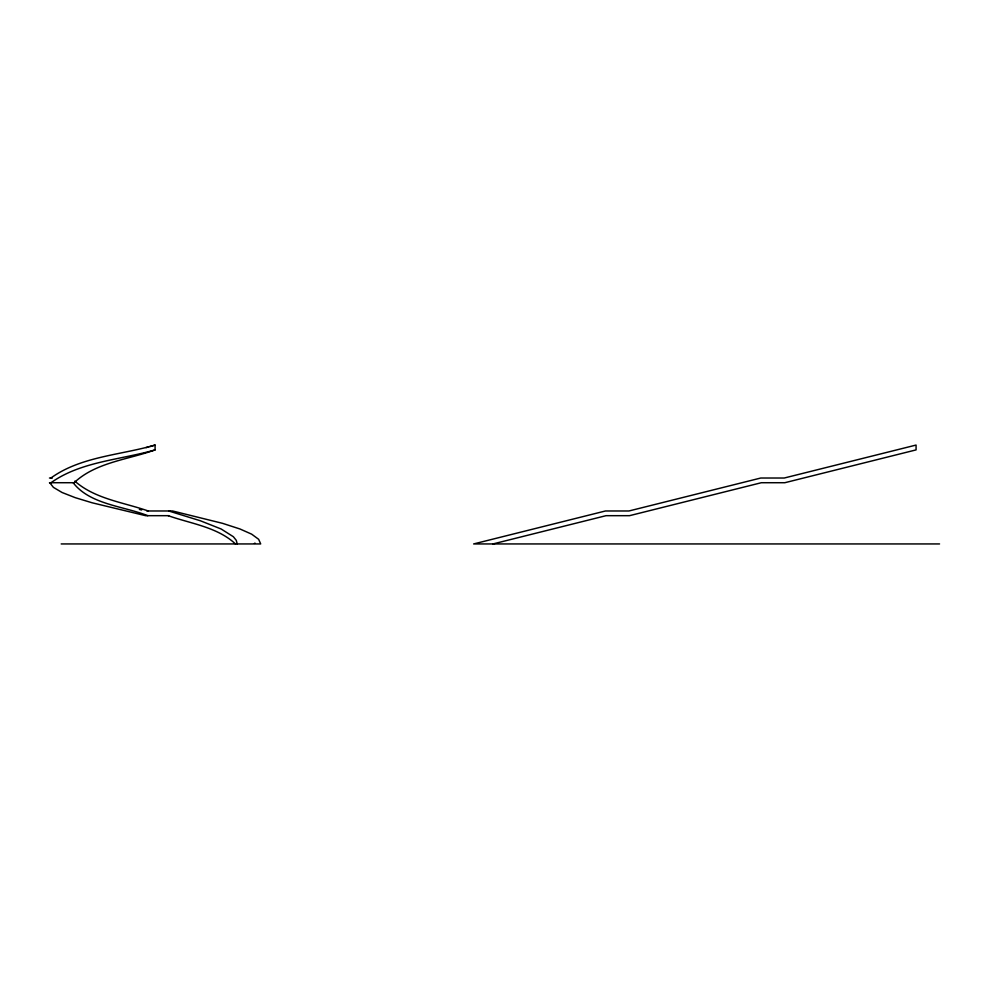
<?xml version="1.0" encoding="UTF-8"?>
<svg xmlns="http://www.w3.org/2000/svg" width="989" height="989" viewBox="0 0 989 989"><rect width="100%" height="100%" fill="white"/><g stroke="black" fill="none" stroke-linecap="round" stroke-linejoin="round"><path stroke-width="1.48" d="M50.909 478.021C80.727 456.473 120.534 455.138 155.088 445.062L155.088 449.896C128.1 459.65 95.661 462.345 74.15 482.719L49.462 482.719M51.02 482.719C80.937 461.393 120.534 459.885 155.088 449.896M146.088 447.634L147.88 447.127M149.685 446.608L155.088 445.062M492.992 543.938L606.047 515.677L629.511 515.677L761.345 482.719L784.821 482.719L916.074 449.896L916.074 445.062L784.24 478.021L760.776 478.021L628.942 510.979L605.466 510.979L473.632 543.938L939.55 543.938M49.45 478.021L52.368 478.021M146.891 510.979L172.593 510.979L222.562 523.342L240.03 529.004L251.651 534.159L258.648 539.302L260.7 543.938L61.182 543.938M168.686 515.677L145.63 515.677L92.162 502.795L75.201 497.652L62.072 492.497L53.406 487.354L49.759 482.719M139.375 509.434L141.674 509.953M148.239 510.979C123.576 502.35 94.907 498.951 74.818 481.111M147.732 515.677C123.452 506.047 89.974 504.551 73.161 482.719M168.204 515.677C190.852 523.688 217.357 527.05 235.481 543.938M168.699 510.979L200.334 520.758L221.153 529.004L233.379 536.73L236.26 540.328L237.224 543.938M255.026 543.109A110.793 23.427 2.8 0 1 254.433 543.406"/></g></svg>
